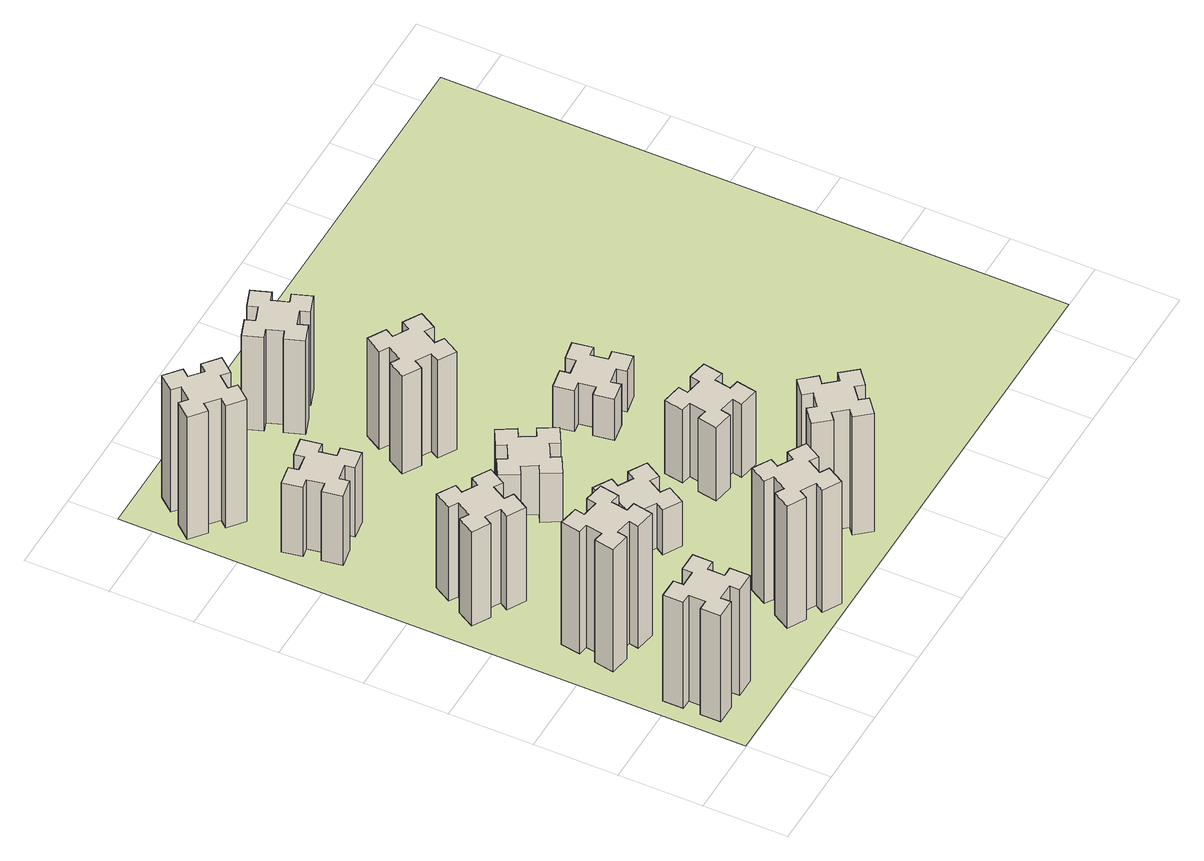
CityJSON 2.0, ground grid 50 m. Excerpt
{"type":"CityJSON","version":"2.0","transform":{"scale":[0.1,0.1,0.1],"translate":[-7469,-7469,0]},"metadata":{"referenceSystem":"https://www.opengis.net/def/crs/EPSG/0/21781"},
"CityObjects":{
"building1":{"type":"Building","attributes":{"class":"1000","function":"1000","usage":"1000","yearOfConstruction":2016,"roofType":"1000","measuredHeight":78,"storeysAboveGround":30,"storeysBelowGround":0},"geometry":[{"type":"Solid","lod":"1","boundaries":[[[[0,1,2,3,4,5,6,7,8,9,10,11,12,13,14,15,16,17,18,19]],[[17,16,20,21]],[[16,15,22,20]],[[15,14,23,22]],[[14,13,24,23]],[[13,12,25,24]],[[12,11,26,25]],[[11,10,27,26]],[[10,9,28,27]],[[9,8,29,28]],[[8,7,30,29]],[[7,6,31,30]],[[6,5,32,31]],[[5,4,33,32]],[[4,3,34,33]],[[3,2,35,34]],[[2,1,36,35]],[[1,0,37,36]],[[0,19,38,37]],[[19,18,39,38]],[[18,17,21,39]],[[24,25,26,27,28,29,30,31,32,33,34,35,36,37,38,39,21,20,22,23]]]]}]},
"building2":{"type":"Building","attributes":{"class":"1000","function":"1000","usage":"1000","yearOfConstruction":2016,"roofType":"1000","measuredHeight":90,"storeysAboveGround":30,"storeysBelowGround":0},"geometry":[{"type":"Solid","lod":"1","boundaries":[[[[40,41,42,43,44,45,46,47,48,49,50,51,52,53,54,55,56,57,58,59]],[[57,56,60,61]],[[56,55,62,60]],[[55,54,63,62]],[[54,53,64,63]],[[53,52,65,64]],[[52,51,66,65]],[[51,50,67,66]],[[50,49,68,67]],[[49,48,69,68]],[[48,47,70,69]],[[47,46,71,70]],[[46,45,72,71]],[[45,44,73,72]],[[44,43,74,73]],[[43,42,75,74]],[[42,41,76,75]],[[41,40,77,76]],[[40,59,78,77]],[[59,58,79,78]],[[58,57,61,79]],[[64,65,66,67,68,69,70,71,72,73,74,75,76,77,78,79,61,60,62,63]]]]}]},
"building3":{"type":"Building","attributes":{"class":"1000","function":"1000","usage":"1000","yearOfConstruction":2016,"roofType":"1000","measuredHeight":69,"storeysAboveGround":30,"storeysBelowGround":0},"geometry":[{"type":"Solid","lod":"1","boundaries":[[[[80,81,82,83,84,85,86,87,88,89,90,91,92,93,94,95,96,97,98,99]],[[97,96,100,101]],[[96,95,102,100]],[[95,94,103,102]],[[94,93,104,103]],[[93,92,105,104]],[[92,91,106,105]],[[91,90,107,106]],[[90,89,108,107]],[[89,88,109,108]],[[88,87,110,109]],[[87,86,111,110]],[[86,85,112,111]],[[85,84,113,112]],[[84,83,114,113]],[[83,82,115,114]],[[82,81,116,115]],[[81,80,117,116]],[[80,99,118,117]],[[99,98,119,118]],[[98,97,101,119]],[[104,105,106,107,108,109,110,111,112,113,114,115,116,117,118,119,101,100,102,103]]]]}]},
"building4":{"type":"Building","attributes":{"class":"1000","function":"1000","usage":"1000","yearOfConstruction":2016,"roofType":"1000","measuredHeight":51,"storeysAboveGround":30,"storeysBelowGround":0},"geometry":[{"type":"Solid","lod":"1","boundaries":[[[[120,121,122,123,124,125,126,127,128,129,130,131,132,133,134,135,136,137,138,139]],[[137,136,140,141]],[[136,135,142,140]],[[135,134,143,142]],[[134,133,144,143]],[[133,132,145,144]],[[132,131,146,145]],[[131,130,147,146]],[[130,129,148,147]],[[129,128,149,148]],[[128,127,150,149]],[[127,126,151,150]],[[126,125,152,151]],[[125,124,153,152]],[[124,123,154,153]],[[123,122,155,154]],[[122,121,156,155]],[[121,120,157,156]],[[120,139,158,157]],[[139,138,159,158]],[[138,137,141,159]],[[144,145,146,147,148,149,150,151,152,153,154,155,156,157,158,159,141,140,142,143]]]]}]},
"building5":{"type":"Building","attributes":{"class":"1000","function":"1000","usage":"1000","yearOfConstruction":2016,"roofType":"1000","measuredHeight":90,"storeysAboveGround":30,"storeysBelowGround":0},"geometry":[{"type":"Solid","lod":"1","boundaries":[[[[160,161,162,163,164,165,166,167,168,169,170,171,172,173,174,175,176,177,178,179]],[[177,176,180,181]],[[176,175,182,180]],[[175,174,183,182]],[[174,173,184,183]],[[173,172,185,184]],[[172,171,186,185]],[[171,170,187,186]],[[170,169,188,187]],[[169,168,189,188]],[[168,167,190,189]],[[167,166,191,190]],[[166,165,192,191]],[[165,164,193,192]],[[164,163,194,193]],[[163,162,195,194]],[[162,161,196,195]],[[161,160,197,196]],[[160,179,198,197]],[[179,178,199,198]],[[178,177,181,199]],[[184,185,186,187,188,189,190,191,192,193,194,195,196,197,198,199,181,180,182,183]]]]}]},
"building6":{"type":"Building","attributes":{"class":"1000","function":"1000","usage":"1000","yearOfConstruction":2016,"roofType":"1000","measuredHeight":90,"storeysAboveGround":30,"storeysBelowGround":0},"geometry":[{"type":"Solid","lod":"1","boundaries":[[[[200,201,202,203,204,205,206,207,208,209,210,211,212,213,214,215,216,217,218,219]],[[217,216,220,221]],[[216,215,222,220]],[[215,214,223,222]],[[214,213,224,223]],[[213,212,225,224]],[[212,211,226,225]],[[211,210,227,226]],[[210,209,228,227]],[[209,208,229,228]],[[208,207,230,229]],[[207,206,231,230]],[[206,205,232,231]],[[205,204,233,232]],[[204,203,234,233]],[[203,202,235,234]],[[202,201,236,235]],[[201,200,237,236]],[[200,219,238,237]],[[219,218,239,238]],[[218,217,221,239]],[[224,225,226,227,228,229,230,231,232,233,234,235,236,237,238,239,221,220,222,223]]]]}]},
"building7":{"type":"Building","attributes":{"class":"1000","function":"1000","usage":"1000","yearOfConstruction":2016,"roofType":"1000","measuredHeight":33,"storeysAboveGround":30,"storeysBelowGround":0},"geometry":[{"type":"Solid","lod":"1","boundaries":[[[[240,241,242,243,244,245,246,247,248,249,250,251,252,253,254,255,256,257,258,259]],[[257,256,260,261]],[[256,255,262,260]],[[255,254,263,262]],[[254,253,264,263]],[[253,252,265,264]],[[252,251,266,265]],[[251,250,267,266]],[[250,249,268,267]],[[249,248,269,268]],[[248,247,270,269]],[[247,246,271,270]],[[246,245,272,271]],[[245,244,273,272]],[[244,243,274,273]],[[243,242,275,274]],[[242,241,276,275]],[[241,240,277,276]],[[240,259,278,277]],[[259,258,279,278]],[[258,257,261,279]],[[264,265,266,267,268,269,270,271,272,273,274,275,276,277,278,279,261,260,262,263]]]]}]},
"building8":{"type":"Building","attributes":{"class":"1000","function":"1000","usage":"1000","yearOfConstruction":2016,"roofType":"1000","measuredHeight":36,"storeysAboveGround":30,"storeysBelowGround":0},"geometry":[{"type":"Solid","lod":"1","boundaries":[[[[280,281,282,283,284,285,286,287,288,289,290,291,292,293,294,295,296,297,298,299]],[[297,296,300,301]],[[296,295,302,300]],[[295,294,303,302]],[[294,293,304,303]],[[293,292,305,304]],[[292,291,306,305]],[[291,290,307,306]],[[290,289,308,307]],[[289,288,309,308]],[[288,287,310,309]],[[287,286,311,310]],[[286,285,312,311]],[[285,284,313,312]],[[284,283,314,313]],[[283,282,315,314]],[[282,281,316,315]],[[281,280,317,316]],[[280,299,318,317]],[[299,298,319,318]],[[298,297,301,319]],[[304,305,306,307,308,309,310,311,312,313,314,315,316,317,318,319,301,300,302,303]]]]}]},
"building9":{"type":"Building","attributes":{"class":"1000","function":"1000","usage":"1000","yearOfConstruction":2016,"roofType":"1000","measuredHeight":87,"storeysAboveGround":30,"storeysBelowGround":0},"geometry":[{"type":"Solid","lod":"1","boundaries":[[[[320,321,322,323,324,325,326,327,328,329,330,331,332,333,334,335,336,337,338,339]],[[337,336,340,341]],[[336,335,342,340]],[[335,334,343,342]],[[334,333,344,343]],[[333,332,345,344]],[[332,331,346,345]],[[331,330,347,346]],[[330,329,348,347]],[[329,328,349,348]],[[328,327,350,349]],[[327,326,351,350]],[[326,325,352,351]],[[325,324,353,352]],[[324,323,354,353]],[[323,322,355,354]],[[322,321,356,355]],[[321,320,357,356]],[[320,339,358,357]],[[339,338,359,358]],[[338,337,341,359]],[[344,345,346,347,348,349,350,351,352,353,354,355,356,357,358,359,341,340,342,343]]]]}]},
"building10":{"type":"Building","attributes":{"class":"1000","function":"1000","usage":"1000","yearOfConstruction":2016,"roofType":"1000","measuredHeight":72,"storeysAboveGround":30,"storeysBelowGround":0},"geometry":[{"type":"Solid","lod":"1","boundaries":[[[[360,361,362,363,364,365,366,367,368,369,370,371,372,373,374,375,376,377,378,379]],[[377,376,380,381]],[[376,375,382,380]],[[375,374,383,382]],[[374,373,384,383]],[[373,372,385,384]],[[372,371,386,385]],[[371,370,387,386]],[[370,369,388,387]],[[369,368,389,388]],[[368,367,390,389]],[[367,366,391,390]],[[366,365,392,391]],[[365,364,393,392]],[[364,363,394,393]],[[363,362,395,394]],[[362,361,396,395]],[[361,360,397,396]],[[360,379,398,397]],[[379,378,399,398]],[[378,377,381,399]],[[384,385,386,387,388,389,390,391,392,393,394,395,396,397,398,399,381,380,382,383]]]]}]},
"building11":{"type":"Building","attributes":{"class":"1000","function":"1000","usage":"1000","yearOfConstruction":2016,"roofType":"1000","measuredHeight":54,"storeysAboveGround":30,"storeysBelowGround":0},"geometry":[{"type":"Solid","lod":"1","boundaries":[[[[400,401,402,403,404,405,406,407,408,409,410,411,412,413,414,415,416,417,418,419]],[[417,416,420,421]],[[416,415,422,420]],[[415,414,423,422]],[[414,413,424,423]],[[413,412,425,424]],[[412,411,426,425]],[[411,410,427,426]],[[410,409,428,427]],[[409,408,429,428]],[[408,407,430,429]],[[407,406,431,430]],[[406,405,432,431]],[[405,404,433,432]],[[404,403,434,433]],[[403,402,435,434]],[[402,401,436,435]],[[401,400,437,436]],[[400,419,438,437]],[[419,418,439,438]],[[418,417,421,439]],[[424,425,426,427,428,429,430,431,432,433,434,435,436,437,438,439,421,420,422,423]]]]}]},
"building12":{"type":"Building","attributes":{"class":"1000","function":"1000","usage":"1000","yearOfConstruction":2016,"roofType":"1000","measuredHeight":69,"storeysAboveGround":30,"storeysBelowGround":0},"geometry":[{"type":"Solid","lod":"1","boundaries":[[[[440,441,442,443,444,445,446,447,448,449,450,451,452,453,454,455,456,457,458,459]],[[457,456,460,461]],[[456,455,462,460]],[[455,454,463,462]],[[454,453,464,463]],[[453,452,465,464]],[[452,451,466,465]],[[451,450,467,466]],[[450,449,468,467]],[[449,448,469,468]],[[448,447,470,469]],[[447,446,471,470]],[[446,445,472,471]],[[445,444,473,472]],[[444,443,474,473]],[[443,442,475,474]],[[442,441,476,475]],[[441,440,477,476]],[[440,459,478,477]],[[459,458,479,478]],[[458,457,461,479]],[[464,465,466,467,468,469,470,471,472,473,474,475,476,477,478,479,461,460,462,463]]]]}]},
"building13":{"type":"Building","attributes":{"class":"1000","function":"1000","usage":"1000","yearOfConstruction":2016,"roofType":"1000","measuredHeight":30,"storeysAboveGround":30,"storeysBelowGround":0},"geometry":[{"type":"Solid","lod":"1","boundaries":[[[[480,481,482,483,484,485,486,487,488,489,490,491,492,493,494,495,496,497,498,499]],[[497,496,500,501]],[[496,495,502,500]],[[495,494,503,502]],[[494,493,504,503]],[[493,492,505,504]],[[492,491,506,505]],[[491,490,507,506]],[[490,489,508,507]],[[489,488,509,508]],[[488,487,510,509]],[[487,486,511,510]],[[486,485,512,511]],[[485,484,513,512]],[[484,483,514,513]],[[483,482,515,514]],[[482,481,516,515]],[[481,480,517,516]],[[480,499,518,517]],[[499,498,519,518]],[[498,497,501,519]],[[504,505,506,507,508,509,510,511,512,513,514,515,516,517,518,519,501,500,502,503]]]]}]},
"landuse1":{"type":"LandUse","attributes":{"name":"plot1","function":"1010"},"geometry":[{"type":"MultiSurface","lod":"1","boundaries":[[[520,521,522,523]]]}]}
},
"vertices":[
[165,425,0],[165,325,0],[105,325,0],[105,205,0],[225,205,0],[225,265,0],[325,265,0],[325,205,0],[445,205,0],[445,325,0],[385,325,0],[385,425,0],[445,425,0],[445,545,0],[325,545,0],[325,485,0],[225,485,0],[225,545,0],[105,545,0],[105,425,0],[225,485,780],[225,545,780],[325,485,780],[325,545,780],[445,545,780],[445,425,780],[385,425,780],[385,325,780],[445,325,780],[445,205,780],[325,205,780],[325,265,780],[225,265,780],[225,205,780],[105,205,780],[105,325,780],[165,325,780],[165,425,780],[105,425,780],[105,545,780],
[307,916,0],[405,898,0],[395,839,0],[513,818,0],[534,937,0],[475,947,0],[492,1045,0],[551,1035,0],[572,1153,0],[454,1174,0],[444,1115,0],[345,1132,0],[356,1191,0],[237,1212,0],[217,1094,0],[276,1084,0],[258,985,0],[199,996,0],[178,877,0],[297,857,0],[258,985,900],[199,996,900],[276,1084,900],[217,1094,900],[237,1212,900],[356,1191,900],[345,1132,900],[444,1115,900],[454,1174,900],[572,1153,900],[551,1035,900],[492,1045,900],[475,947,900],[534,937,900],[513,818,900],[395,839,900],[405,898,900],[307,916,900],[297,857,900],[178,877,900],
[474,1826,0],[387,1876,0],[417,1928,0],[313,1988,0],[253,1884,0],[305,1854,0],[255,1767,0],[203,1797,0],[143,1693,0],[247,1633,0],[277,1685,0],[364,1635,0],[334,1583,0],[438,1523,0],[498,1627,0],[446,1657,0],[496,1744,0],[548,1714,0],[608,1818,0],[504,1878,0],[496,1744,690],[548,1714,690],[446,1657,690],[498,1627,690],[438,1523,690],[334,1583,690],[364,1635,690],[277,1685,690],[247,1633,690],[143,1693,690],[203,1797,690],[255,1767,690],[305,1854,690],[253,1884,690],[313,1988,690],[417,1928,690],[387,1876,690],[474,1826,690],[504,1878,690],[608,1818,690],
[405,2812,0],[307,2795,0],[297,2854,0],[178,2833,0],[199,2715,0],[258,2725,0],[276,2627,0],[217,2617,0],[237,2498,0],[356,2519,0],[345,2578,0],[444,2596,0],[454,2537,0],[572,2557,0],[551,2676,0],[492,2665,0],[475,2764,0],[534,2774,0],[513,2892,0],[395,2871,0],[475,2764,510],[534,2774,510],[492,2665,510],[551,2676,510],[572,2557,510],[454,2537,510],[444,2596,510],[345,2578,510],[356,2519,510],[237,2498,510],[217,2617,510],[276,2627,510],[258,2725,510],[199,2715,510],[178,2833,510],[297,2854,510],[307,2795,510],[405,2812,510],[395,2871,510],[513,2892,510],
[1214,346,0],[1127,396,0],[1157,448,0],[1053,508,0],[993,404,0],[1045,374,0],[995,287,0],[943,317,0],[883,213,0],[987,153,0],[1017,205,0],[1104,155,0],[1074,103,0],[1178,43,0],[1238,147,0],[1186,177,0],[1236,264,0],[1288,234,0],[1348,338,0],[1244,398,0],[1236,264,900],[1288,234,900],[1186,177,900],[1238,147,900],[1178,43,900],[1074,103,900],[1104,155,900],[1017,205,900],[987,153,900],[883,213,900],[943,317,900],[995,287,900],[1045,374,900],[993,404,900],[1053,508,900],[1157,448,900],[1127,396,900],[1214,346,900],[1244,398,900],[1348,338,900],
[384,3387,0],[308,3452,0],[346,3498,0],[254,3575,0],[177,3483,0],[223,3444,0],[159,3368,0],[113,3406,0],[36,3314,0],[128,3237,0],[166,3283,0],[243,3219,0],[204,3173,0],[296,3096,0],[373,3188,0],[327,3226,0],[392,3303,0],[438,3264,0],[515,3356,0],[423,3433,0],[392,3303,900],[438,3264,900],[327,3226,900],[373,3188,900],[296,3096,900],[204,3173,900],[243,3219,900],[166,3283,900],[128,3237,900],[36,3314,900],[113,3406,900],[159,3368,900],[223,3444,900],[177,3483,900],[254,3575,900],[346,3498,900],[308,3452,900],[384,3387,900],[423,3433,900],[515,3356,900],
[1186,1117,0],[1236,1204,0],[1288,1174,0],[1348,1278,0],[1244,1338,0],[1214,1286,0],[1127,1336,0],[1157,1388,0],[1053,1448,0],[993,1344,0],[1045,1314,0],[995,1227,0],[943,1257,0],[883,1153,0],[987,1093,0],[1017,1145,0],[1104,1095,0],[1074,1043,0],[1178,983,0],[1238,1087,0],[1104,1095,330],[1074,1043,330],[1017,1145,330],[987,1093,330],[883,1153,330],[943,1257,330],[995,1227,330],[1045,1314,330],[993,1344,330],[1053,1448,330],[1157,1388,330],[1127,1336,330],[1214,1286,330],[1244,1338,330],[1348,1278,330],[1288,1174,330],[1236,1204,330],[1186,1117,330],[1238,1087,330],[1178,983,330],
[1236,1867,0],[1186,1954,0],[1238,1984,0],[1178,2088,0],[1074,2028,0],[1104,1976,0],[1017,1926,0],[987,1978,0],[883,1918,0],[943,1814,0],[995,1844,0],[1045,1757,0],[993,1727,0],[1053,1623,0],[1157,1683,0],[1127,1735,0],[1214,1785,0],[1244,1733,0],[1348,1793,0],[1288,1897,0],[1214,1785,360],[1244,1733,360],[1127,1735,360],[1157,1683,360],[1053,1623,360],[993,1727,360],[1045,1757,360],[995,1844,360],[943,1814,360],[883,1918,360],[987,1978,360],[1017,1926,360],[1104,1976,360],[1074,2028,360],[1178,2088,360],[1238,1984,360],[1186,1954,360],[1236,1867,360],[1288,1897,360],[1348,1793,360],
[1639,343,0],[1703,266,0],[1657,228,0],[1734,136,0],[1826,213,0],[1788,259,0],[1864,323,0],[1903,277,0],[1995,354,0],[1918,446,0],[1872,408,0],[1807,484,0],[1853,523,0],[1776,615,0],[1684,538,0],[1723,492,0],[1646,427,0],[1608,473,0],[1516,396,0],[1593,304,0],[1646,427,870],[1608,473,870],[1723,492,870],[1684,538,870],[1776,615,870],[1853,523,870],[1807,484,870],[1872,408,870],[1918,446,870],[1995,354,870],[1903,277,870],[1864,323,870],[1788,259,870],[1826,213,870],[1734,136,870],[1657,228,870],[1703,266,870],[1639,343,870],[1593,304,870],[1516,396,870],
[1314,2666,0],[1227,2716,0],[1257,2768,0],[1153,2828,0],[1093,2724,0],[1145,2694,0],[1095,2607,0],[1043,2637,0],[983,2533,0],[1087,2473,0],[1117,2525,0],[1204,2475,0],[1174,2423,0],[1278,2363,0],[1338,2467,0],[1286,2497,0],[1336,2584,0],[1388,2554,0],[1448,2658,0],[1344,2718,0],[1336,2584,720],[1388,2554,720],[1286,2497,720],[1338,2467,720],[1278,2363,720],[1174,2423,720],[1204,2475,720],[1117,2525,720],[1087,2473,720],[983,2533,720],[1043,2637,720],[1095,2607,720],[1145,2694,720],[1093,2724,720],[1153,2828,720],[1257,2768,720],[1227,2716,720],[1314,2666,720],[1344,2718,720],[1448,2658,720],
[1855,1047,0],[1872,1145,0],[1931,1135,0],[1952,1253,0],[1834,1274,0],[1824,1215,0],[1725,1232,0],[1736,1291,0],[1617,1312,0],[1597,1194,0],[1656,1184,0],[1638,1085,0],[1579,1096,0],[1558,977,0],[1677,957,0],[1687,1016,0],[1785,998,0],[1775,939,0],[1893,918,0],[1914,1037,0],[1785,998,540],[1775,939,540],[1687,1016,540],[1677,957,540],[1558,977,540],[1579,1096,540],[1638,1085,540],[1656,1184,540],[1597,1194,540],[1617,1312,540],[1736,1291,540],[1725,1232,540],[1824,1215,540],[1834,1274,540],[1952,1253,540],[1931,1135,540],[1872,1145,540],[1855,1047,540],[1914,1037,540],[1893,918,540],
[1125,3456,0],[1031,3422,0],[1010,3478,0],[897,3437,0],[939,3324,0],[995,3345,0],[1029,3251,0],[973,3230,0],[1014,3117,0],[1127,3159,0],[1106,3215,0],[1200,3249,0],[1220,3193,0],[1333,3234,0],[1292,3347,0],[1236,3326,0],[1202,3420,0],[1258,3440,0],[1217,3553,0],[1104,3512,0],[1202,3420,690],[1258,3440,690],[1236,3326,690],[1292,3347,690],[1333,3234,690],[1220,3193,690],[1200,3249,690],[1106,3215,690],[1127,3159,690],[1014,3117,690],[973,3230,690],[1029,3251,690],[995,3345,690],[939,3324,690],[897,3437,690],[1010,3478,690],[1031,3422,690],[1125,3456,690],[1104,3512,690],[1217,3553,690],
[1972,1825,0],[1955,1924,0],[2014,1934,0],[1993,2052,0],[1875,2031,0],[1885,1972,0],[1787,1955,0],[1777,2014,0],[1658,1993,0],[1679,1875,0],[1738,1885,0],[1756,1787,0],[1697,1777,0],[1717,1658,0],[1836,1679,0],[1825,1738,0],[1924,1756,0],[1934,1697,0],[2052,1717,0],[2031,1836,0],[1924,1756,300],[1934,1697,300],[1825,1738,300],[1836,1679,300],[1717,1658,300],[1697,1777,300],[1756,1787,300],[1738,1885,300],[1679,1875,300],[1658,1993,300],[1777,2014,300],[1787,1955,300],[1885,1972,300],[1875,2031,300],[1993,2052,300],[2014,1934,300],[1955,1924,300],[1972,1825,300],[2031,1836,300],[2052,1717,300],
[5,3705,0],[3705,3705,0],[3705,5,0],[5,5,0]
]}
